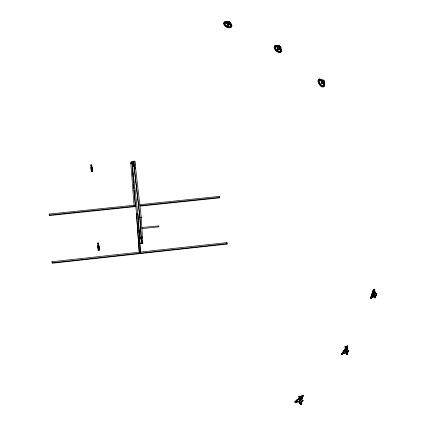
<?xml version="1.0" encoding="UTF-8"?>
<svg xmlns="http://www.w3.org/2000/svg" width="426" height="426" viewBox="0 0 426 426"><rect width="100%" height="100%" fill="white"/><g stroke="black" fill="none" stroke-linecap="round" stroke-linejoin="round"><path stroke-width="0.64" d="M346.668 350.779C347.834 350.044 347.914 344.549 346.572 347.797M141.704 227.5L158.232 225.977M141.821 228.64L158.344 226.877L158.227 225.737M228.235 22.882L228.075 24.293M139.723 204.65L219.31 196.397L219.401 197.898L140.032 206.147M219.401 197.898L219.31 196.397M376.557 293.833L376.659 293.285L376.344 293.636M374.678 294.936L375.306 292.896L374.662 290.074M371.339 297.875L371.35 298.184A4.489 0.49 -69.1 0 0 372.409 296.672L373.272 294.675A4.489 0.49 -69.1 0 0 374.555 290.75L374.651 290.186M373.714 292.039L373.565 292.401L373.708 292.023M226.898 242.591L227.074 243.645L140.5 253.129L140.378 252.054L226.898 242.591L226.989 244.103L52.249 263.252L52.036 261.718L139.211 252.181L136.485 213.405L137.784 213.266L137.859 214.385M226.989 244.103L227.074 243.645M278.604 47.318L278.316 48.681M376.472 294.158L376.781 293.551L375.492 296.959M348.548 350.72L348.324 351.067M227.409 26.998L227.729 27.078M375.551 296.262L375.668 295.868M376.355 294.552L376.536 294.041M321.864 82.857L322.269 81.547M374.177 292.337L374.097 292.422M371.174 297.982L371.137 298.078M347.43 349.661L347.211 349.938M376.206 294.989L376.403 294.483M371.584 298.253L371.626 298.269M345.124 352.925L345.598 352.297M346.961 347.286L346.508 347.967M376.046 295.468L376.238 294.968M346.807 346.578L347.041 346.184M375.849 295.948L376.036 295.436M342.382 353.782L342.318 353.937M375.854 295.868L375.476 296.714M374.811 293.45L375.295 292.758M376.339 294.174L376.632 293.652M375.524 296.56L375.679 296.251M373.969 296.421L374.289 295.841A2.327 0.74 -44.3 0 1 372.409 296.672M347.355 346.684L347.584 346.359L346.487 347.893M347.249 346.897L347.446 346.599M346.913 346.375L347.142 346.04L346.855 346.455M341.945 353.463L341.583 354.038L341.812 353.713M342.025 354.357L343.718 351.982M342.254 354.027L341.78 354.682L343.122 352.819A2.407 0.911 -27.7 0 0 345.465 352.488L345.816 351.988M343.287 351.498L344.101 350.342M342.461 353.649L342.067 354.288M345.928 348.83L345.087 350.034M299.217 398.219L298.983 396.302L299.995 396.175L300.234 397.442M342.312 352.925L341.338 354.363L342.2 353.17M346.445 347.115L347.376 345.726L346.524 346.913M348.117 351.365L348.42 350.933M300.112 397.501L299.995 396.175M373.522 293.013L372.931 290.596L374.017 290.266L375.647 297.753L374.71 297.865L373.964 294.829M342.019 353.335L342.818 352.19M343.431 351.301L342.595 352.494M345.939 347.85L346.721 346.721M346.381 348.17L347.169 347.036M347.866 351.732L348.191 351.269M346.146 347.557L344.639 349.714M342.179 354.139L345.033 353.063M346.594 347.877L345.811 349.006M347.914 351.674L347.286 352.568M347.77 352.254L348.734 350.827L347.483 352.664M344.054 350.396L344.842 349.272M343.873 350.816L344.671 349.682M344.32 351.136L345.119 350.002M347.339 352.387L347.659 351.94M344.794 349.352L345.598 348.202M343.111 351.903L343.942 350.71M343.558 352.222L344.464 350.907M345.736 352.105L346.061 351.636A2.402 1.358 -53.5 0 0 344.389 351.029M374.71 297.865L375.801 297.54M342.435 352.856L343.271 351.663M343.436 352.366L343.92 351.679M347.909 351.583L348.676 350.523L348.489 350.784M342.68 352.504L341.716 353.841L341.87 353.623M300.596 399.343C303.104 405.211 299.867 407.464 299.707 400.11M347.254 346.807L347.824 346.04L346.886 347.435A2.418 0.98 -80.4 0 0 347.174 350.039M345.529 349.357L344.959 346.769L346.066 346.466L347.648 354.421L346.673 354.544L345.816 350.646A2.13 0.527 81 0 1 345.928 353.032M346.066 346.466L344.959 346.769M348.351 350.971L348.601 350.619M346.338 353.889L346.588 353.537M346.673 354.544L347.786 354.24M300.234 397.809L299.909 398.081L300.229 397.804M301.917 399.322L302.093 399.071L299.893 400.728A2.476 1.566 -34.8 0 0 298.109 399.625L296.517 401.084A4.803 0.351 -40.1 0 0 295.798 402.133L298.834 401.867L299.654 400.983M300.074 402.746L299.92 402.969L300.309 402.778M302.764 400.658L303.094 400.296L302.423 400.733M300.17 402.618L299.75 403.108L300.165 402.847M300.437 402.698L300.058 403.14L300.564 402.842M302.545 400.882L302.918 400.541M301.081 402.176L302.668 400.791M277.326 51.205L277.603 51.37M299.499 401.079L299.973 400.696M301.896 401.473L302.338 401.1M300.894 401.952L301.762 401.223M301.091 402.101L301.943 401.452M300.889 402.597L303.067 400.61L302.242 401.154M301.725 401.271L302.178 400.893M302.098 400.978L302.54 400.621M373.629 296.661L371.35 298.184M296.853 401.446L295.798 402.133M298.109 399.625A4.803 0.351 -40.1 0 1 301.736 396.697L302.779 396.02A2.524 0.325 -74.7 0 1 302.013 399.087M229.886 24.266A1.736 1.076 27.9 0 1 229.694 24.474L229.06 24.676A1.736 1.076 27.9 0 1 227.452 24.117L226.909 23.499A1.736 1.076 27.9 0 1 226.781 23.174M230.162 27.046L230.785 26.737M373.325 296.741L372.175 297.636L373.325 296.741A2.034 0.596 81.5 0 0 373.985 295.266M275.063 46.264A3.866 2.199 43 0 1 275.494 45.88L276.101 45.699M298.882 396.457L299.888 396.329M300.554 404.551L301.565 404.418M372.931 290.596L373.863 290.484M98.182 249.199L97.916 246.862L98.875 246.76L99.231 249.503L98.811 245.573L99.162 248.315M139.717 241.457L139.968 243.667L141.475 243.502L139.872 217.713L133.439 161.289L131.874 161.443L131.969 162.748M142.806 243.358L141.597 243.486L140.005 217.697L133.562 161.278L134.818 161.156L141.299 217.564L142.806 243.358L142.502 240.717M99.183 250.259L98.177 250.115L99.183 250.259L98.523 243.022L97.57 243.124L98.225 250.36M52.1 262.81L139.334 253.257L136.485 213.405M98.571 243.273L97.57 243.124M136.618 214.571L137.917 214.432L140.5 253.129M139.968 243.667L138.253 217.883L139.872 217.713M140.005 217.697L141.299 217.564M49.214 214.038L133.988 205.247L134.099 206.259L49.272 215.071L49.214 214.038L49.421 215.561L136.064 206.557M139.84 205.662L219.475 197.392M91.361 171.587L90.759 164.947L91.67 164.857L91.718 165.15L92.277 171.497L91.361 171.587L91.313 171.295L92.224 171.204L92.277 171.497M134.099 206.259L130.771 162.524L132.028 162.402L135.234 206.141L135.122 205.13M132.156 163.499L130.894 163.621L130.771 162.524M274.669 46.817L274.557 46.764M277.347 47.004A1.757 1.001 43 0 0 277.427 47.664L277.869 48.383A1.757 1.001 43 0 0 279.302 49.278L279.637 49.294M323.116 81.638L323.808 83.299M321.912 80.583L322.178 80.674A1.795 0.9 57.3 0 1 323.366 81.877M227.612 23.76L228.624 24.117M277.038 45.811L276.836 45.726A3.866 2.199 43 0 1 277.651 45.96M278.338 46.429L278.844 46.663M229.364 22.653L229.88 22.929A3.818 2.364 27.9 0 0 227.212 21.737M281.362 50.769L281.256 50.902M228.592 22.232L228.538 22.29A1.736 1.076 27.9 0 1 228.906 22.498M278.418 46.45L278.764 46.647M277.938 48.058L278.838 48.623M321.454 80.072L322.178 80.674M322.221 80.328L322.248 80.365A1.795 0.905 57.3 0 1 324.181 81.057A1.795 0.905 57.3 0 1 324.037 83.139M374.56 290.777L374.449 290.702A0.916 0.351 79 0 0 374.513 291.714A0.916 0.351 79 0 0 374.955 292.3L374.56 290.777A2.327 0.692 85.2 0 0 375.263 293.152M279.893 47.584L280.01 47.701A3.866 2.199 43 0 0 279.291 46.982M321.593 82.149L322.338 82.91M278.322 51.578A3.866 2.199 43 0 1 275.984 49.847L275.01 48.266M224.513 22.605A3.818 2.364 27.9 0 0 224.667 24.591L225.173 25.294M323.973 83.949L323.132 81.765M280.585 48.489L280.984 49.299A2.013 0.33 68.4 0 1 280.915 49.325M279.962 47.76L280.143 48.127M322.807 83.666A1.795 0.9 57.3 0 1 321.625 82.468L321.31 81.654A1.795 0.9 57.3 0 1 321.268 81.281M319.095 82.617L319.521 83.523A2.023 1.842 60.3 0 0 319.74 83.571M52.036 261.718L52.185 262.16M49.272 215.071L49.421 215.561M374.752 294.116L375.647 297.753M373.08 290.378L373.677 292.8M373.969 294.015L374.859 297.652M372.878 293.013L373.187 294.275M346.929 351.178L347.648 354.421M345.092 346.583L346.812 354.363M301.006 402.208L301.459 404.567M298.983 396.302L299.345 398.209M300.447 404.7L299.659 400.568A2.221 0.405 81.2 0 1 299.755 401.143M299.537 402.117L299.739 403.188M158.334 226.845L158.27 226.403M90.759 164.947L90.807 165.24M91.995 168.318L92.351 171.114L91.947 167.343L92.298 170.139M91.382 170.975L91.036 167.434L91.393 170.23M142.05 236.75L142.204 238.075M140.852 236.883L141.15 239.524M140.804 237.554L141.027 239.54M131.874 161.443L138.253 217.883M133.956 190.134L136.948 216.802M139.153 236.43L139.451 239.045M139.211 252.181L139.334 253.257M98.209 248.422L97.874 245.685L97.916 246.862M91.67 164.857L92.224 171.204M98.523 243.022L99.136 250.009M132.39 168.616L132.582 171.225M132.678 172.53L133.008 177.094M133.104 178.398L133.434 182.962M133.53 184.266L133.86 188.83M133.439 161.289L133.53 162.594M133.663 164.553L133.796 166.507M133.562 161.278L133.652 162.583M133.785 164.537L133.924 166.497M134.057 168.451L134.147 169.756M134.818 161.156L135.074 165.07M135.244 167.679L135.33 168.984M138.077 217.633L138.205 219.576M138.509 224.124L138.642 226.073M138.903 229.965L139.073 232.564M139.334 236.457L139.51 239.055M139.771 242.953L140.335 251.404M299.819 401.707A2.221 0.405 81.2 0 1 299.691 403.23A2.221 0.405 81.2 0 1 299.116 402.048M299.143 398.949A2.221 0.405 81.2 0 1 299.276 399.189M300.527 403.007A2.221 0.405 81.2 0 1 300.389 402.762M345.704 353.324A2.13 0.527 81 0 1 345.401 353.058M344.767 350.199A2.13 0.527 81 0 1 345.214 349.182M346.657 350.023A2.13 0.527 81 0 1 346.886 351.072M372.862 295.585A2.034 0.596 81.5 0 1 372.734 293.418A2.034 0.596 81.5 0 1 373.352 293.083M374.619 293.647A2.034 0.602 81.5 0 1 374.923 295.154M374.598 296.805A2.034 0.602 81.5 0 1 374.433 296.778M300.634 397.623A3.919 0.288 -40.1 0 1 301.965 397.011M296.437 401.574A3.919 0.288 -40.1 0 1 299.1 398.858M299.169 401.388A2.487 1.017 -9.9 0 1 296.517 401.084M296.507 401.782A5.469 0.399 -40.1 0 1 295.9 401.59A5.469 0.399 -40.1 0 1 301.47 396.814A5.469 0.399 -40.1 0 1 303.014 396.207M302.779 396.02A4.803 0.351 -40.1 0 1 302.029 397.096A2.492 0.708 -68.3 0 1 301.864 399.034M301.539 399.396A2.497 1.262 -64.5 0 1 301.736 396.697M298.701 398.369A4.803 0.351 -40.1 0 1 302.002 395.829A4.803 0.351 -40.1 0 1 302.215 396.111M295.442 401.697A4.803 0.351 -40.1 0 1 297.753 399.183M294.952 402.128A5.463 0.405 -40.1 0 1 298.658 398.342A5.463 0.405 -40.1 0 1 303.019 395.344M346.988 348.937A2.407 0.937 -82.3 0 1 347.014 349.97M374.225 290.633A3.664 0.399 -69.1 0 1 374.268 291.357M373.219 294.558A3.664 0.399 -69.1 0 1 371.941 297.236M371.653 297.423A3.664 0.399 -69.1 0 1 373.464 291.901M372.377 295.511A0.905 0.58 -57.2 0 1 372.59 295.207M374.443 289.611A5.112 0.554 -69.1 0 1 373.543 294.153A5.112 0.554 -69.1 0 1 371.105 298.413M373.272 294.675A2.322 1.113 -69.9 0 1 374.555 294.622M374.225 291.879A2.316 1.15 83.6 0 1 374.342 292.055M374.63 292.689A2.316 1.15 83.6 0 1 374.763 293.189M227.67 21.486A1.56 0.969 27.9 0 1 229.523 21.689A1.56 0.969 27.9 0 1 230.232 23.174M227.862 21.481A1.56 0.969 27.9 0 1 229.289 21.71A1.56 0.969 27.9 0 1 230.232 22.78M230.072 23.739A3.12 1.933 27.9 0 1 228.634 26.662A3.12 1.933 27.9 0 1 225.003 23.244A3.12 1.933 27.9 0 1 229.507 23.206M227.473 21.502A1.736 1.076 27.9 0 1 229.342 21.614A1.736 1.076 27.9 0 1 230.413 23.116M230.711 24.239A1.992 0.495 55.8 0 1 230.487 24.074M226.845 22.599A1.736 1.076 27.9 0 1 227.031 22.386A1.97 0.868 -11.3 0 1 226.813 22.429M229.694 24.474A1.992 1.14 70.4 0 1 229.838 24.591M230.109 24.884A1.992 1.14 70.4 0 1 230.232 25.054M228.815 25.501A1.992 1.704 71.1 0 1 229.06 24.676M223.842 23.036A4.345 2.694 27.9 0 1 229.22 22.104A4.345 2.694 27.9 0 1 231.196 27.062M229.603 27.562A4.345 2.694 27.9 0 1 228.602 27.498M226.685 26.476A3.818 2.364 27.9 0 1 225.86 25.938A1.954 1.885 13.2 0 0 226.286 25.816M231.361 25.006A3.818 2.364 27.9 0 1 231.211 26.274M227.452 24.117A1.954 1.885 13.2 0 1 226.845 25.464M224.667 24.591A1.965 1.512 -19.7 0 1 224.779 24.42M226.696 23.489A1.965 1.512 -19.7 0 1 226.909 23.499M227.42 25.555A0.772 0.74 48.6 0 1 228.102 25.033A0.783 0.714 64.4 0 1 228.411 25.736M230.711 25.283A0.788 0.362 66.7 0 1 230.45 24.937M231.052 25.379A0.788 0.362 66.7 0 0 231.105 25.331A0.783 0.272 61.8 0 0 230.951 24.91M226.115 22.802A0.772 0.431 -15.5 0 1 226.249 22.935M228.24 26.162A0.783 0.714 64.4 0 1 227.867 26.38M227.239 21.902A1.96 0.288 7.9 0 1 227.484 21.992M225.956 23.238A0.777 0.517 -18.5 0 1 225.514 23.398M278.561 45.827A1.576 0.9 43 0 1 280.404 46.567A1.576 0.9 43 0 1 280.59 48.191M278.71 45.864A1.576 0.9 43 0 1 280.43 46.839A1.576 0.9 43 0 1 280.494 48.303M280.43 49.203A3.158 1.795 43 0 1 277.805 50.843A3.158 1.795 43 0 1 275.707 46.594A3.158 1.795 43 0 1 280.106 48.543M279.536 47.515A1.422 0.809 43 0 1 279.488 49.043A1.422 0.809 43 0 1 277.699 47.723A1.422 0.809 43 0 1 278.673 46.881M278.982 47.036A1.422 0.809 43 0 1 279.275 47.254M278.151 45.981A1.757 1.001 43 0 1 280.244 46.461A1.757 1.001 43 0 1 280.606 48.436M277.55 50.417A0.783 0.724 65.1 0 1 277.502 50.103M277.528 49.948A0.783 0.724 65.1 0 1 278.332 49.427A0.788 0.692 78.1 0 1 278.513 49.869M277.454 46.753A1.757 1.001 43 0 1 277.651 46.578M278.263 46.509A1.757 1.001 43 0 1 278.631 46.615M280.111 49.038A1.757 1.001 43 0 1 279.914 49.208A2.008 0.99 83.2 0 1 280.111 49.517M280.5 51.232A2.008 0.99 83.2 0 1 280.473 51.668M278.918 50.039A2.013 1.624 84.1 0 1 279.302 49.278M274.605 48.202A4.398 2.503 43 0 1 276.687 45.31A4.398 2.503 43 0 1 281.405 49.373A4.398 2.503 43 0 1 279.296 52.244M277.869 48.383A1.981 1.869 40.8 0 1 277.209 49.469M277.033 49.592A1.981 1.869 40.8 0 1 276.639 49.767M276.208 49.847A1.981 1.869 40.8 0 1 275.984 49.847M275.585 45.981A1.997 0.879 3.6 0 1 275.494 45.88M275.665 47.771A1.986 1.544 -0.7 0 1 275.867 47.691M276.762 47.552A1.986 1.544 -0.7 0 1 277.427 47.664M280.526 49.97A0.793 0.298 79.4 0 1 280.441 49.661M322.493 80.397A1.613 0.815 57.3 0 1 324.239 81.02A1.613 0.815 57.3 0 1 324.106 82.894M322.471 80.28A1.613 0.815 57.3 0 1 324.213 81.291A1.613 0.815 57.3 0 1 323.973 82.979M323.563 85.035A3.222 1.613 57.3 0 1 320.16 83.874A3.222 1.613 57.3 0 1 320.176 80.024A3.222 1.613 57.3 0 1 323.568 83.816M323.499 82.916A1.454 0.73 57.3 0 1 322.588 83.315A1.454 0.73 57.3 0 1 321.523 81.67A1.454 0.73 57.3 0 1 322.248 80.983M320.922 84.268A0.799 0.708 78.9 0 1 320.943 84.103M321.076 83.821A0.799 0.708 78.9 0 1 321.177 83.709M321.3 83.624A0.799 0.708 78.9 0 1 321.875 83.613A0.804 0.666 -89.8 0 1 321.955 83.927M321.31 80.972A1.795 0.9 57.3 0 1 321.433 80.748M323.685 82.697A1.795 0.9 57.3 0 1 323.68 83.374M323.558 83.602A1.795 0.9 57.3 0 1 323.361 83.73A2.05 0.831 -84.6 0 1 323.526 84.486M318.467 79.88A4.494 2.252 57.3 0 1 323.318 81.632A4.494 2.252 57.3 0 1 322.967 86.84M320.73 85.141A3.946 1.976 57.3 0 0 322.125 86.159A2.05 1.539 -84.2 0 1 322.077 85.935M318.824 81.728A3.946 1.976 57.3 0 1 318.733 80.919M321.433 79.981A3.946 1.976 57.3 0 1 323.35 82.218M324.042 85.519A3.946 1.976 57.3 0 1 323.771 86.02M321.625 82.468A2.023 1.842 60.3 0 1 320.97 83.304M320.959 80.423A2.039 0.852 18.5 0 1 320.741 80.333M319.601 79.561A2.039 0.852 18.5 0 1 319.516 79.444M321.103 81.547A2.029 1.544 18.4 0 1 321.31 81.654M319.543 80.29A0.799 0.437 16.4 0 0 319.34 80.392A0.804 0.532 16.1 0 0 319.378 80.503M320.746 80.722A0.799 0.437 16.4 0 1 320.794 80.823A0.804 0.532 16.1 0 1 320.698 80.897M319.665 80.812A0.804 0.532 16.1 0 1 319.543 80.722M274.222 46.871L274.498 47.068L274.232 46.844M347.153 348.228C347.392 350.806 347.525 345.8 347.153 348.228M277.07 51.503L277.342 51.706L277.07 51.503M278.38 46.136L278.657 46.343L278.391 46.114M280.984 51.077L281.256 51.285L280.995 51.056M302.22 398.289L302.716 396.787L302.22 398.289M318.19 80.163L318.419 80.418L318.19 80.163M320.235 85.408L320.458 85.663L320.261 85.37M323.776 85.807L324 86.073L323.787 85.786M373.799 289.834L373.943 289.494L373.81 289.797M371.307 295.628L371.424 295.404A4.489 0.485 -69.1 0 1 374.145 289.696A4.489 0.485 -69.1 0 1 371.935 296.453A4.489 0.485 -69.1 0 1 371.44 295.399L371.318 295.591A5.112 0.554 -69.1 0 0 371.85 296.826A5.112 0.554 -69.1 0 0 374.369 289.132A5.112 0.554 -69.1 0 0 371.291 295.628L371.318 295.591M223.772 23.35L224.076 23.515L223.772 23.35M227.26 27.285L227.564 27.45L227.26 27.285M227.851 22.04L228.155 22.211L227.873 22.019M228.011 21.726L228.315 21.896L228.059 21.689M231.345 26.002L231.648 26.172L231.345 26.002M231.504 25.688L231.808 25.858L231.526 25.666M294.909 401.888L295.223 401.638L294.909 401.888M295.266 402.325L295.575 402.069L295.287 402.304M299.558 397.623L299.877 397.373L299.558 397.623M302.982 396.084L303.291 395.834L302.982 396.084M342.999 353.66L344.517 353.191L342.999 353.66M322.849 81.27L322.056 80.503L322.839 81.27M298.136 401.846L296.32 401.963A0.974 0.272 -6.4 0 1 297.321 401.713A0.974 0.272 -6.4 0 1 298.136 401.846M299.872 399.38A0.98 0.612 -46.3 0 0 300.607 399.583A0.985 0.575 -56.5 0 0 300.857 398.582A0.985 0.575 -56.5 0 0 300.176 398.427A0.98 0.612 -46.3 0 0 299.872 399.38M345.837 350.39A0.948 0.522 -64.1 0 0 346.482 350.422A0.953 0.469 -73.2 0 0 346.519 349.416A0.953 0.469 -73.2 0 0 345.955 349.416A0.948 0.522 -64.1 0 0 345.837 350.39M374.332 293.754A0.916 0.415 -79.7 0 0 374.832 293.647A0.916 0.362 -88.1 0 0 374.683 292.689A0.916 0.362 -88.1 0 0 374.262 292.806A0.916 0.415 -79.7 0 0 374.332 293.754M227.383 23.76A1.406 0.873 27.9 0 0 229.609 24.122A1.406 0.873 27.9 0 0 228.144 22.456A1.406 0.873 27.9 0 0 227.383 23.76M224.997 25.592A3.818 2.364 27.9 0 0 231.052 26.588A3.818 2.364 27.9 0 0 227.074 22.056A3.818 2.364 27.9 0 0 224.997 25.592M224.63 25.709A4.351 2.689 27.9 0 0 231.526 26.849A4.351 2.689 27.9 0 0 226.994 21.694A4.351 2.689 27.9 0 0 224.63 25.709M227.729 24.064A0.548 0.341 27.9 0 0 228.597 24.202A0.548 0.341 27.9 0 0 228.027 23.552A0.548 0.341 27.9 0 0 227.729 24.064M274.754 48.516A3.866 2.199 43 0 0 280.223 51.945A3.866 2.199 43 0 0 278.258 46.679A3.866 2.199 43 0 0 274.754 48.516M274.344 48.447A4.404 2.503 43 0 0 280.574 52.355A4.404 2.503 43 0 0 278.338 46.359A4.404 2.503 43 0 0 274.344 48.447M277.96 48.266A0.554 0.314 43 0 0 278.742 48.756A0.554 0.314 43 0 0 278.46 48A0.554 0.314 43 0 0 277.96 48.266M318.488 81.925A3.946 1.976 57.3 0 0 323.004 86.521A3.946 1.976 57.3 0 0 321.816 80.823A3.946 1.976 57.3 0 0 318.488 81.925M318.131 81.765A4.494 2.252 57.3 0 0 323.27 87.005A4.494 2.252 57.3 0 0 321.923 80.519A4.494 2.252 57.3 0 0 318.131 81.765M321.587 82.367A0.564 0.282 57.3 0 0 322.237 83.022A0.564 0.282 57.3 0 0 322.067 82.202A0.564 0.282 57.3 0 0 321.587 82.367"/></g></svg>
